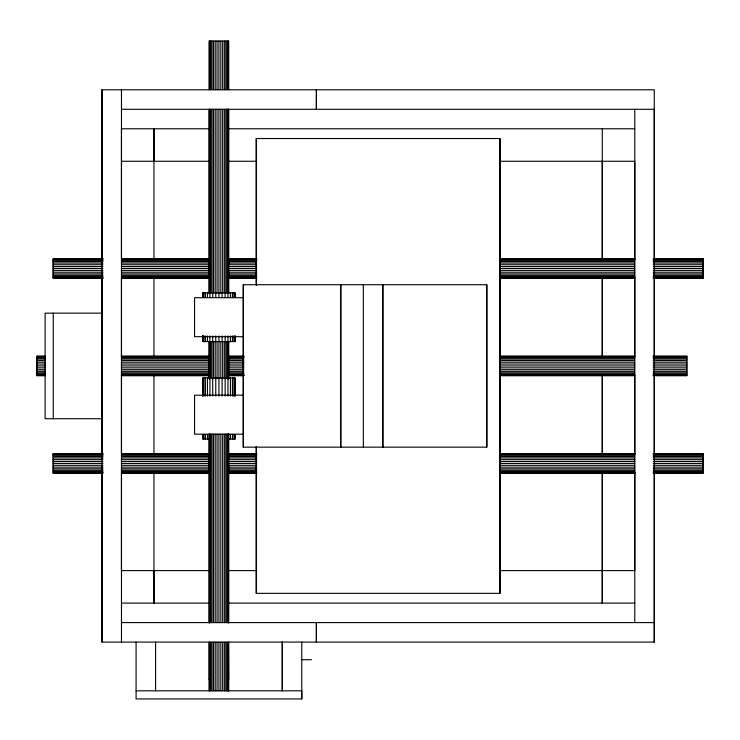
<?xml version="1.0" encoding="UTF-8"?>
<svg xmlns="http://www.w3.org/2000/svg" width="740" height="740" viewBox="0 0 740 740"><rect width="100%" height="100%" fill="white"/><g stroke="black" fill="none" stroke-linecap="round" stroke-linejoin="round"><path stroke-width="1.11" d="M45.094 375.689L37 375.689L37 356.19L45.094 356.19M102.962 278.221L53.243 278.221L53.243 258.917L102.962 258.732M102.962 473.147L53.243 473.147L53.243 453.657L102.962 453.657M53.243 418.729L53.243 313.15M121.471 109.289L654.271 109.289L654.271 642.089L101.972 642.089L101.972 472.24M101.972 453.75L101.972 278.129M101.972 259.638L101.972 89.79L654.271 89.79L654.271 259.638M121.471 472.601L121.471 570.614L209.42 570.614M121.471 454.147L121.471 375.744M121.471 356.134L121.471 277.731M121.471 259.278L121.471 128.779L209.42 128.779M301.772 642.089L301.772 698.939L136.086 698.939L136.086 642.089M153.957 570.614L153.957 603.1L153.957 472.601M153.957 161.264L153.957 128.779L153.957 259.278M155.585 690.818L155.585 642.089M202.686 335.904L202.686 341.575L235.172 341.575L235.172 335.904M202.686 297.378L202.686 292.846L235.172 292.846L235.172 297.378M203.926 439.033L203.926 434.5M203.926 396.076L203.926 377.937M203.926 341.575L203.926 335.904M203.926 297.378L203.926 292.846M205.424 439.033L205.424 434.5M205.424 396.076L205.424 377.937M205.424 341.575L205.424 335.904M205.424 297.378L205.424 292.846M207.45 439.033L207.45 434.5M207.45 396.076L207.45 377.937M207.45 341.575L207.45 335.904M207.45 297.378L207.45 292.846M209.374 679.449L209.374 642.468M209.374 434.436L209.374 622.821L209.374 434.149M209.374 341.982L209.374 378.963L209.374 341.658M209.374 109.687L209.374 293.447L209.374 109.27M209.91 396.076L209.91 377.937M209.91 341.575L209.91 335.904M209.91 297.378L209.91 292.846M212.713 396.076L212.713 377.937M212.713 341.575L212.713 335.904M212.713 297.378L212.713 292.846M213.518 690.818L213.518 642.255M213.518 622.608L213.518 434.149M213.518 378.658L213.518 341.658M213.518 293.105L213.518 109.27M213.518 89.623L213.518 41.061M215.201 690.818L215.201 642.255M215.201 622.608L215.201 434.149M215.201 378.658L215.201 341.658M215.201 293.105L215.201 109.27M215.201 89.623L215.201 41.061M215.766 396.076L215.766 377.937M215.766 341.575L215.766 335.904M215.766 297.378L215.766 292.846M217.033 690.818L217.033 642.255M217.033 622.608L217.033 434.149M217.033 378.658L217.033 341.658M217.033 293.105L217.033 109.27M217.033 89.623L217.033 41.061M218.929 396.076L218.929 377.937M218.929 341.575L218.929 335.904M218.929 297.378L218.929 292.846M222.102 341.575L222.102 335.904M222.102 297.378L222.102 292.846M225.145 341.575L225.145 335.904M225.145 297.378L225.145 292.846M227.957 341.575L227.957 335.904M227.957 297.378L227.957 292.846M228.494 642.468L228.679 679.449M228.494 434.436L228.494 622.821L228.494 434.149M228.494 341.982L228.494 378.963L228.494 341.658M228.494 109.687L228.494 293.447L228.494 109.27M243.293 447.154L243.293 284.715L486.791 284.724L486.791 447.154L243.293 447.154L243.293 284.715M256.29 593.351L256.29 446.747L256.29 593.351L499.953 593.351L499.953 138.528L256.29 138.528L256.29 285.131L256.29 138.528M382.83 447.154L382.83 284.724L382.83 447.219M486.791 447.154L486.791 284.724M602.286 161.264L602.286 259.278L602.286 128.779M634.772 622.59L634.772 472.601M634.772 454.147L634.772 375.744M634.772 356.134L634.772 277.731M634.772 259.278L634.772 161.264L499.445 161.264M499.445 570.614L634.772 570.614L634.772 109.289M653.226 375.689L686.757 375.689L686.757 356.19L653.226 356.19M653.281 473.147L703 473.147L703 453.657L653.281 453.657M653.281 278.221L703 278.221L703 258.732L653.281 258.732M227.911 128.779L634.772 128.779M121.471 161.264L209.42 161.264M227.911 161.264L256.798 161.264M121.453 258.732L209.328 258.732M227.818 258.732L256.725 258.732M499.519 258.732L634.791 258.732M53.243 258.917L102.962 258.917M121.453 258.917L209.328 258.917M227.818 258.917L256.725 258.917M499.519 258.917L634.791 258.917M653.281 258.917L703 258.917M53.243 259.472L102.962 259.472M121.453 259.472L209.328 259.472M227.818 259.472L256.725 259.472M499.519 259.472L634.791 259.472M653.281 259.472L703 259.472M53.243 260.369L102.962 260.369M121.453 260.369L209.328 260.369M227.818 260.369L256.725 260.369M499.519 260.369L634.791 260.369M653.281 260.369L703 260.369M53.243 261.581L102.962 261.581M121.453 261.581L209.328 261.581M227.818 261.581L256.725 261.581M499.519 261.581L634.791 261.581M653.281 261.581L703 261.581M53.243 263.061L102.962 263.061M121.453 263.061L209.328 263.061M227.818 263.061L256.725 263.061M499.519 263.061L634.791 263.061M653.281 263.061L703 263.061M53.243 264.744L102.962 264.744M121.453 264.744L209.328 264.744M227.818 264.744L256.725 264.744M499.519 264.744L634.791 264.744M653.281 264.744L703 264.744M53.243 266.576L102.962 266.576M121.453 266.576L209.328 266.576M227.818 266.576L256.725 266.576M499.519 266.576L634.791 266.576M653.281 266.576L703 266.576M53.243 268.472L102.962 268.472M121.453 268.472L209.328 268.472M227.818 268.472L256.725 268.472M499.519 268.472L634.791 268.472M653.281 268.472L703 268.472M53.243 270.377L102.962 270.377M121.453 270.377L209.328 270.377M227.818 270.377L256.725 270.377M499.519 270.377L634.791 270.377M653.281 270.377L703 270.377M53.243 272.209L102.962 272.209M121.453 272.209L209.328 272.209M227.818 272.209L256.725 272.209M499.519 272.209L634.791 272.209M653.281 272.209L703 272.209M53.243 273.893L102.962 273.893M121.453 273.893L209.328 273.893M227.818 273.893L256.725 273.893M499.519 273.893L634.791 273.893M653.281 273.893L703 273.893M53.243 275.363L102.962 275.363M121.453 275.363L209.328 275.363M227.818 275.363L256.725 275.363M499.519 275.363L634.791 275.363M653.281 275.363L703 275.363M53.243 276.575L102.962 276.575M121.453 276.575L209.328 276.575M227.818 276.575L256.725 276.575M499.519 276.575L634.791 276.575M653.281 276.575L703 276.575M53.243 277.482L102.962 277.482M121.453 277.482L209.328 277.482M227.818 277.482L256.725 277.482M499.519 277.482L634.791 277.482M653.281 277.482L703 277.482M53.243 278.036L102.962 278.036M121.453 278.036L209.328 278.036M227.818 278.036L256.725 278.036M499.519 278.036L634.791 278.036M653.281 278.036L703 278.036M121.453 278.221L209.328 278.221M227.818 278.221L256.725 278.221M499.519 278.221L634.791 278.221M243.293 297.711L194.565 297.711L194.565 336.7L243.293 336.7M101.972 313.15L45.122 313.15L45.122 418.729L101.972 418.729M121.397 356.19L209.263 356.19M227.763 356.19L243.95 356.19M499.463 356.19L634.726 356.19M37 356.384L45.094 356.384M121.397 356.384L209.263 356.384M227.763 356.384L243.95 356.384M499.463 356.384L634.726 356.384M653.226 356.384L686.757 356.384M37 356.939L45.094 356.939M121.397 356.939L209.263 356.939M227.763 356.939L243.95 356.939M499.463 356.939L634.726 356.939M653.226 356.939L686.757 356.939M37 357.836L45.094 357.836M121.397 357.836L209.263 357.836M227.763 357.836L243.95 357.836M499.463 357.836L634.726 357.836M653.226 357.836L686.757 357.836M37 359.048L45.094 359.048M121.397 359.048L209.263 359.048M227.763 359.048L243.95 359.048M499.463 359.048L634.726 359.048M653.226 359.048L686.757 359.048M37 360.528L45.094 360.528M121.397 360.528L209.263 360.528M227.763 360.528L243.95 360.528M499.463 360.528L634.726 360.528M653.226 360.528L686.757 360.528M37 362.212L45.094 362.212M121.397 362.212L209.263 362.212M227.763 362.212L243.95 362.212M499.463 362.212L634.726 362.212M653.226 362.212L686.757 362.212M37 364.034L45.094 364.034M121.397 364.034L209.263 364.034M227.763 364.034L243.95 364.034M499.463 364.034L634.726 364.034M653.226 364.034L686.757 364.034M37 365.939L45.094 365.939M121.397 365.939L209.263 365.939M227.763 365.939L243.95 365.939M499.463 365.939L634.726 365.939M653.226 365.939L686.757 365.939M37 367.845L45.094 367.845M121.397 367.845L209.263 367.845M227.763 367.845L243.95 367.845M499.463 367.845L634.726 367.845M653.226 367.845L686.757 367.845M37 369.667L45.094 369.667M121.397 369.667L209.263 369.667M227.763 369.667L243.95 369.667M499.463 369.667L634.726 369.667M653.226 369.667L686.757 369.667M37 371.351L45.094 371.351M121.397 371.351L209.263 371.351M227.763 371.351L243.95 371.351M499.463 371.351L634.726 371.351M653.226 371.351L686.757 371.351M37 372.831L45.094 372.831M121.397 372.831L209.263 372.831M227.763 372.831L243.95 372.831M499.463 372.831L634.726 372.831M653.226 372.831L686.757 372.831M37 374.042L45.094 374.042M121.397 374.042L209.263 374.042M227.763 374.042L243.95 374.042M499.463 374.042L634.726 374.042M653.226 374.042L686.757 374.042M37 374.94L45.094 374.94M121.397 374.94L209.263 374.94M227.763 374.94L243.95 374.94M499.463 374.94L634.726 374.94M653.226 374.94L686.757 374.94M37 375.495L45.094 375.495M121.397 375.495L209.263 375.495M227.763 375.495L243.95 375.495M499.463 375.495L634.726 375.495M653.226 375.495L686.757 375.495M121.397 375.689L209.263 375.689M227.763 375.689L243.95 375.689M499.463 375.689L634.726 375.689M243.293 395.179L194.565 395.179L194.565 434.167L243.293 434.167M209.91 439.033L202.686 439.033L202.686 434.5M227.957 439.033L235.172 439.033L235.172 434.5M121.453 453.657L209.328 453.657M227.818 453.657L256.725 453.657M499.519 453.657L634.791 453.657M53.243 453.842L102.962 453.842M121.453 453.842L209.328 453.842M227.818 453.842L256.725 453.842M499.519 453.842L634.791 453.842M653.281 453.842L703 453.842M53.243 454.397L102.962 454.397M121.453 454.397L209.328 454.397M227.818 454.397L256.725 454.397M499.519 454.397L634.791 454.397M653.281 454.397L703 454.397M53.243 455.294L102.962 455.294M121.453 455.294L209.328 455.294M227.818 455.294L256.725 455.294M499.519 455.294L634.791 455.294M653.281 455.294L703 455.294M53.243 456.515L102.962 456.515M121.453 456.515L209.328 456.515M227.818 456.515L256.725 456.515M499.519 456.515L634.791 456.515M653.281 456.515L703 456.515M53.243 457.986L102.962 457.986M121.453 457.986L209.328 457.986M227.818 457.986L256.725 457.986M499.519 457.986L634.791 457.986M653.281 457.986L703 457.986M53.243 459.67L102.962 459.67M121.453 459.67L209.328 459.67M227.818 459.67L256.725 459.67M499.519 459.67L634.791 459.67M653.281 459.67L703 459.67M53.243 461.501L102.962 461.501M121.453 461.501L209.328 461.501M227.818 461.501L256.725 461.501M499.519 461.501L634.791 461.501M653.281 461.501L703 461.501M53.243 463.407L102.962 463.407M121.453 463.407L209.328 463.407M227.818 463.407L256.725 463.407M499.519 463.407L634.791 463.407M653.281 463.407L703 463.407M53.243 465.303L102.962 465.303M121.453 465.303L209.328 465.303M227.818 465.303L256.725 465.303M499.519 465.303L634.791 465.303M653.281 465.303L703 465.303M53.243 467.134L102.962 467.134M121.453 467.134L209.328 467.134M227.818 467.134L256.725 467.134M499.519 467.134L634.791 467.134M653.281 467.134L703 467.134M53.243 468.818L102.962 468.818M121.453 468.818L209.328 468.818M227.818 468.818L256.725 468.818M499.519 468.818L634.791 468.818M653.281 468.818L703 468.818M53.243 470.298L102.962 470.298M121.453 470.298L209.328 470.298M227.818 470.298L256.725 470.298M499.519 470.298L634.791 470.298M653.281 470.298L703 470.298M53.243 471.51L102.962 471.51M121.453 471.51L209.328 471.51M227.818 471.51L256.725 471.51M499.519 471.51L634.791 471.51M653.281 471.51L703 471.51M53.243 472.407L102.962 472.407M121.453 472.407L209.328 472.407M227.818 472.407L256.725 472.407M499.519 472.407L634.791 472.407M653.281 472.407L703 472.407M53.243 472.962L102.962 472.962M121.453 472.962L209.328 472.962M227.818 472.962L256.725 472.962M499.519 472.962L634.791 472.962M653.281 472.962L703 472.962M121.453 473.147L209.328 473.147M227.818 473.147L256.725 473.147M499.519 473.147L634.791 473.147M227.911 570.614L256.798 570.614M121.471 603.1L209.42 603.1M227.911 603.1L634.772 603.1M121.471 622.59L654.271 622.59M301.199 659.719L311.522 659.719M209.189 679.449L209.929 679.449M136.086 690.818L301.772 690.818L301.772 698.939M703 258.732L703 278.221M703 453.657L703 473.147M686.757 356.19L686.757 375.689M654.271 278.074L654.271 356.699M654.271 375.18L654.271 453.805M654.271 472.24L654.271 642.089M499.953 138.528L499.953 593.351M363.34 284.724L363.34 447.154M235.172 396.076L235.172 377.937L202.686 377.937L202.686 396.076M234.867 292.846L234.867 297.378M234.867 335.904L234.867 341.575M234.867 377.937L234.867 396.076M234.867 434.5L234.867 439.033M233.942 292.846L233.942 297.378M233.942 335.904L233.942 341.575M233.942 377.937L233.942 396.076M233.942 434.5L233.942 439.033M232.434 292.846L232.434 297.378M232.434 335.904L232.434 341.575M232.434 377.937L232.434 396.076M232.434 434.5L232.434 439.033M230.418 292.846L230.418 297.378M230.418 335.904L230.418 341.575M230.418 377.937L230.418 396.076M230.418 434.5L230.418 439.033M228.679 89.623L228.679 41.061L209.189 41.061L209.189 89.623M228.679 109.27L228.679 293.447M228.679 341.658L228.679 378.963M228.679 434.149L228.679 622.821M228.679 642.255L228.679 690.818M228.494 41.061L228.494 89.623M228.494 642.255L228.494 690.818M227.939 41.061L227.939 89.623M227.939 109.27L227.939 293.105M227.939 341.658L227.957 396.076M227.939 434.149L227.939 622.608M227.939 642.255L227.939 690.818M227.032 41.061L227.032 89.623M227.032 109.27L227.032 293.105M227.032 341.658L227.032 378.658M227.032 434.149L227.032 622.608M227.032 642.255L227.032 690.818M225.82 41.061L225.82 89.623M225.82 109.27L225.82 293.105M225.82 341.658L225.82 378.658M225.82 434.149L225.82 622.608M225.82 642.255L225.82 690.818M225.145 377.937L225.145 396.076M224.35 41.061L224.35 89.623M224.35 109.27L224.35 293.105M224.35 341.658L224.35 378.658M224.35 434.149L224.35 622.608M224.35 642.255L224.35 690.818M222.657 41.061L222.657 89.623M222.657 109.27L222.666 293.105M222.666 341.658L222.666 378.658M222.666 434.149L222.666 622.608M222.666 642.255L222.666 690.818M222.102 377.937L222.102 396.076M220.835 41.061L220.835 89.623M220.835 109.27L220.835 293.105M220.835 341.658L220.835 378.658M220.835 434.149L220.835 622.608M220.835 642.255L220.835 690.818M218.929 41.061L218.929 89.623M218.929 109.27L218.929 293.105M218.929 341.658L218.929 378.658M218.929 434.149L218.929 622.608M218.929 642.255L218.929 690.818M212.038 41.061L212.038 89.623M212.038 109.27L212.038 293.105M212.038 341.658L212.038 378.658M212.038 434.149L212.038 622.608M212.038 642.255L212.038 690.818M210.826 41.061L210.826 89.623M210.826 109.27L210.826 293.105M210.826 341.658L210.826 378.658M210.826 434.149L210.826 622.608M210.826 642.255L210.826 690.818M209.929 41.061L209.929 89.623M209.929 109.27L209.929 293.105M209.929 341.658L209.929 378.658M209.929 434.149L209.929 622.608M209.929 642.255L209.929 690.818M209.374 41.061L209.374 89.623M209.374 642.255L209.374 690.818M209.189 109.27L209.189 293.447M209.189 341.658L209.189 378.963M209.189 434.149L209.189 622.821M209.189 642.255L209.189 690.818M203.001 377.937L203.001 396.076M203.001 434.5L203.001 439.033M153.957 277.731L153.957 356.134M153.957 375.744L153.957 454.147M121.471 89.79L121.471 642.089M101.972 89.79L101.972 642.089M53.243 258.732L53.243 278.221M53.243 453.657L53.243 473.147M37 356.19L37 375.689M203.001 335.904L203.001 341.575L203.001 335.904M203.001 292.846L203.001 297.378L203.001 292.846M282.282 642.089L282.282 690.818L282.282 642.089M316.396 622.59L316.396 642.089L316.396 622.59M316.396 89.79L316.396 109.289L316.396 89.79M340.761 284.715L340.761 447.154L340.761 284.715M602.286 472.601L602.286 603.1L602.286 472.601M602.286 375.744L602.286 454.147L602.286 375.744M602.286 277.731L602.286 356.134L602.286 277.731"/></g></svg>
